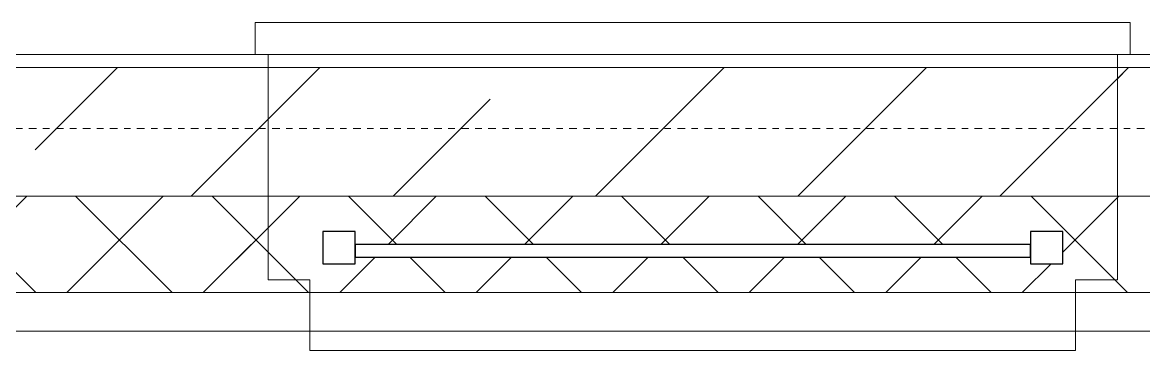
# Model space of a CAD drawing. Header units: millimetres. Extents: x -174154 to -170572, y -111302 to -109817.
# Drawn here: x -170796.98 to -170779.56, y -110937.21 to -110932.11 of the extents above; entities that cross this region are included whole.
import ezdxf

# ---------------------------------------------------------------- set-up
doc = ezdxf.new("R2010")
doc.units = ezdxf.units.MM
doc.linetypes.add('ACAD_ISO02W100', pattern=[15, 12, -3])
doc.linetypes.add('ADSK_Линия сетки', pattern=[21, 12, -3, 3, -3])
for name, color, linetype, lineweight in [('!Подложка', 252, 'ACAD_ISO02W100', 25), ('Каркас_Импост', 7, 'Continuous', 18), ('Окна', 7, 'Continuous', 18), ('Оси', 7, 'Continuous', 9), ('Остекление', 7, 'Continuous', 30), ('Отлив', 7, 'Continuous', 18), ('Подоконник_Верхний брус', 7, 'Continuous', 18), ('Стены разрез', 7, 'Continuous', 40), ('Стены штриховка', 7, 'Continuous', 18)]:
    doc.layers.add(name, color=color, linetype=linetype, lineweight=lineweight)
pattern_1 = [(45, (30280.00000000015, 12304.99999999978), (-106.0660171779821, 106.0660171779821), []), (135, (30280.00000000015, 12304.99999999978), (-106.0660171779821, -106.0660171779821), [])]
pattern_2 = [(45, (30280.00000000015, 12304.99999999978), (-314.3089642374204, 314.3089642374204), []), (45, (30594.30900000015, 12304.99999999978), (-314.3089642374204, 314.3089642374204), [555.625, -111.125, 3.353, -107.772])]

# ---------------------------------------------------------------- blocks, each defined once
blk = doc.blocks.new('B2B_Окно_1створка - 1280х2060h-713170-В_АР_ПЭ_03 Этаж')
at = {"layer": 'Каркас_Импост', "lineweight": 30}
for p, q in [((-525.0000000000047, 540.0000000019526), (-575.0000000000047, 540.0000000019526)), ((-575.0000000000047, 540.0000000019526), (-575.0000000000047, 490.0000000019526)), ((-525.0000000000047, 490.0000000019526), (-525.0000000000047, 540.0000000019526)), ((524.9999999999915, 540.0000000019526), (524.9999999999915, 490.0000000019526)), ((574.9999999999917, 540.0000000019526), (524.9999999999915, 540.0000000019526)), ((574.9999999999917, 490.0000000019526), (574.9999999999917, 540.0000000019526)), ((-575.0000000000047, 490.0000000019526), (-525.0000000000047, 490.0000000019526)), ((524.9999999999915, 490.0000000019526), (574.9999999999917, 490.0000000019526))]:
    blk.add_line(p, q, dxfattribs=at)
at = {"layer": 'Остекление'}
for p, q in [((524.9999999999932, 530.0000000019509), (-525.0000000000067, 530.0000000019543)), ((-525.0000000000067, 530.0000000019543), (-525.0000000000068, 510.0000000019542)), ((524.9999999999932, 510.0000000019509), (524.9999999999932, 530.0000000019509)), ((-525.0000000000068, 510.0000000019542), (524.9999999999932, 510.0000000019509))]:
    blk.add_line(p, q, dxfattribs=at)
blk = doc.blocks.new('В2В_Подоконник_ПВХ - ПВХ-666027-В_АР_ПЭ_03 Этаж')
at = {"layer": 'Подоконник_Верхний брус'}
for p, q in [((-680.0000000000006, -284.9999999999951), (-680.0000000000007, -334.9999999999969)), ((679.9999999999995, -334.999999999999), (679.9999999999998, -284.9999999999972)), ((-680.0000000000007, -334.9999999999969), (679.9999999999995, -334.999999999999))]:
    blk.add_line(p, q, dxfattribs=at)
blk = doc.blocks.new('B2B_Отлив - Отлив_металлический-622779-В_АР_ПЭ_03 Этаж')
at = {"layer": 'Отлив'}
for p, q in [((-595, 79.99999999903144), (-595, 110.0000000000041)), ((595, 110.0000000000041), (-595, 110.0000000000041)), ((595, 110.0000000000041), (595, 79.9999999990253))]:
    blk.add_line(p, q, dxfattribs=at)
blk = doc.blocks.new('A$C7b4e20c5')
at = {"layer": 'Стены разрез', "lineweight": 20, "true_color": 0x636466}
h = blk.add_hatch(dxfattribs=at)
h.set_pattern_fill('FP_2', color=251, style=0, pattern_type=2)
h.set_pattern_definition(pattern_2)
h.paths.add_polyline_path([(13641.12819182615, 209.9999999999472), (15029.99999999991, 209.9999999999472), (15029.99999999991, 409.9999999999454), (10900.01034354044, 409.9999999999545), (10900.01034354043, 209.9999999999563), (12138.85495140086, 209.9999999999563)])
h.paths.add_polyline_path([(9540.01034354043, 209.9999999999654), (9540.01034354043, 409.9999999999636), (6600.010343540423, 409.9999999999727), (6600.010343540423, 209.9999999999745), (9134.308470550255, 209.9999999999654)])
h.paths.add_polyline_path([(5240.010343540423, 209.9999999999745), (5240.01034354042, 409.9999999999727), (2320.010343540416, 409.9999999999891), (2320.010343540423, 209.9999999999909), (4627.488749274355, 209.9999999999745)])
h.paths.add_polyline_path([(496.2373381047837, 209.9999999999909), (960.0103435404235, 209.9999999999909), (960.0103435404235, 409.9999999999891), (209.9999999999673, 409.9999999999891), (209.9999999999673, 209.9999999999909)])
h = blk.add_hatch(dxfattribs=at)
h.set_pattern_fill('FP_2', color=251, style=0, pattern_type=2)
h.set_pattern_definition(pattern_2)
h.paths.add_polyline_path([(14392.26481203881, 209.9999999999472), (15029.99999999991, 209.9999999999472), (15029.99999999991, 409.9999999999454), (14300.01034354045, 409.9999999999454), (14300.01034354045, 209.9999999999472)])
h.paths.add_polyline_path([(12138.85495140086, 209.9999999999563), (12980.01034354044, 209.9999999999563), (12980.01034354044, 409.9999999999545), (11603.00012703501, 409.9999999999545), (11603.00012703501, 209.9999999999563)])
h = blk.add_hatch(dxfattribs=at)
h.set_pattern_fill('FP_1', color=251, style=0, pattern_type=2)
h.set_pattern_definition(pattern_1)
h.paths.add_polyline_path([(15029.99999999991, 59.99999999994725), (15029.99999999991, 209.9999999999472), (10900.01034354043, 209.9999999999563), (10900.01034354044, 79.99999999995998), (10835.01034354043, 79.99999999995998), (10835.01034354043, 59.99999999995634), (12138.85495140086, 59.99999999995634)])
h.paths.add_polyline_path([(9134.308470550255, 59.99999999996544), (9605.010343540456, 59.99999999996544), (9605.010343540456, 79.99999999995998), (9540.01034354043, 79.99999999995998), (9540.01034354043, 209.9999999999654), (6600.010343540423, 209.9999999999745), (6600.010343540427, 79.99999999996908), (6535.010343540423, 79.99999999996908), (6535.01034354042, 59.99999999997272)])
h.paths.add_polyline_path([(5305.010343540453, 59.99999999997272), (5305.010343540453, 79.99999999996908), (5240.010343540423, 79.99999999996908), (5240.010343540423, 209.9999999999745), (2320.010343540423, 209.9999999999909), (2320.010343540423, 79.99999999998545), (2255.01034354042, 79.99999999998545), (2255.01034354042, 59.99999999999091), (3125.215508849058, 59.99999999998181)])
h.paths.add_polyline_path([(59.9999999999709, 59.99999999999091), (1025.010343540449, 59.99999999999091), (1025.010343540449, 79.99999999998545), (960.0103435404235, 79.99999999998545), (960.0103435404235, 209.9999999999909), (59.9999999999709, 209.9999999999909)])
h.paths.add_polyline_path([(14215.01034354044, 104.9999999979882), (14165.01034354045, 104.9999999979882), (14165.01034354045, 114.9999999979937), (13115.01034354045, 114.9999999979937), (13115.01034354045, 104.9999999979882), (13065.01034354045, 104.9999999979973), (13065.01034354045, 154.9999999980027), (13115.01034354045, 154.9999999980027), (13115.01034354045, 134.9999999979991), (14165.01034354045, 134.9999999979991), (14165.01034354045, 154.9999999979937), (14215.01034354044, 154.9999999979937), (14215.01034354044, 121.966474973502)])
h = blk.add_hatch(dxfattribs=at)
h.set_pattern_fill('FP_1', color=251, style=0, pattern_type=2)
h.set_pattern_definition(pattern_1)
h.paths.add_polyline_path([(15029.99999999991, 59.99999999994725), (15029.99999999991, 209.9999999999472), (14300.01034354045, 209.9999999999472), (14300.01034354045, 79.99999999897227), (14235.01034354043, 79.99999999897227), (14235.01034354043, 59.99999999994725)])
h.paths.add_polyline_path([(12138.85495140086, 59.99999999995634), (13045.01034354047, 59.99999999995634), (13045.01034354047, 79.99999999897227), (12980.01034354044, 79.99999999897227), (12980.01034354044, 209.9999999999563), (11603.00012703501, 209.9999999999563), (11603.00012703501, 59.99999999995634)])
at = {"layer": 'Оси', "linetype": 'ADSK_Линия сетки'}
blk.add_line((32779.99999999999, 314.9999999997399), (-1856.358330931387, 314.9999999998527), dxfattribs=at)
at = {"layer": 'Стены разрез', "color": 251, "lineweight": 20, "true_color": 0x636466}
for p, q in [((15317.5, 429.9999999999527), (11603.00012703503, 429.9999999999654)), ((12980.01034354046, 79.999999998985), (12980.01034354046, 429.99999999996)), ((14300.01034354046, 429.9999999999563), (14300.01034354046, 79.99999999898137)), ((13045.01034354048, 79.999999998985), (12980.01034354046, 79.999999998985)), ((13045.01034354048, -3.819877747446299e-11), (13045.01034354048, 79.999999998985)), ((14300.01034354046, 79.99999999898137), (14235.01034354045, 79.99999999898137)), ((14235.01034354045, 79.99999999898137), (14235.01034354045, -4.365574568510056e-11)), ((10835.01034354045, -3.456079866737127e-11), (25461.38057320958, -8.003553375601768e-11))]:
    blk.add_line(p, q, dxfattribs=at)
at = {"layer": 'Стены штриховка', "color": 251, "lineweight": 20, "true_color": 0x636466}
for p, q in [((15317.5, 409.9999999999527), (10900.01034354045, 409.9999999999654)), ((25396.38057320956, 209.99999999992), (10900.01034354045, 209.9999999999654)), ((25461.38057320958, 59.99999999991996), (10835.01034354045, 59.99999999996544))]:
    blk.add_line(p, q, dxfattribs=at)
at = {"layer": 'Окна', "color": 251, "lineweight": 20, "true_color": 0x636466, "rotation": 180}
for name, p in [('В2В_Подоконник_ПВХ - ПВХ-666027-В_АР_ПЭ_03 Этаж', (13640.01034354046, 144.9999999980027)), ('B2B_Окно_1створка - 1280х2060h-713170-В_АР_ПЭ_03 Этаж', (13640.01034354045, 644.9999999999582)), ('B2B_Отлив - Отлив_металлический-622779-В_АР_ПЭ_03 Этаж', (13640.01034354045, 79.99999999898137))]:
    blk.add_blockref(name, p, dxfattribs=at)

msp = doc.modelspace()

# ---------------------------------------------------------------- block references
at = {"layer": '!Подложка', "ltscale": 20, "xscale": 0.01, "yscale": 0.01, "zscale": 0.01}
msp.add_blockref('A$C7b4e20c5', (-170922.9627586185, -110936.9123824751), dxfattribs=at)

doc.saveas('drawing.dxf')
